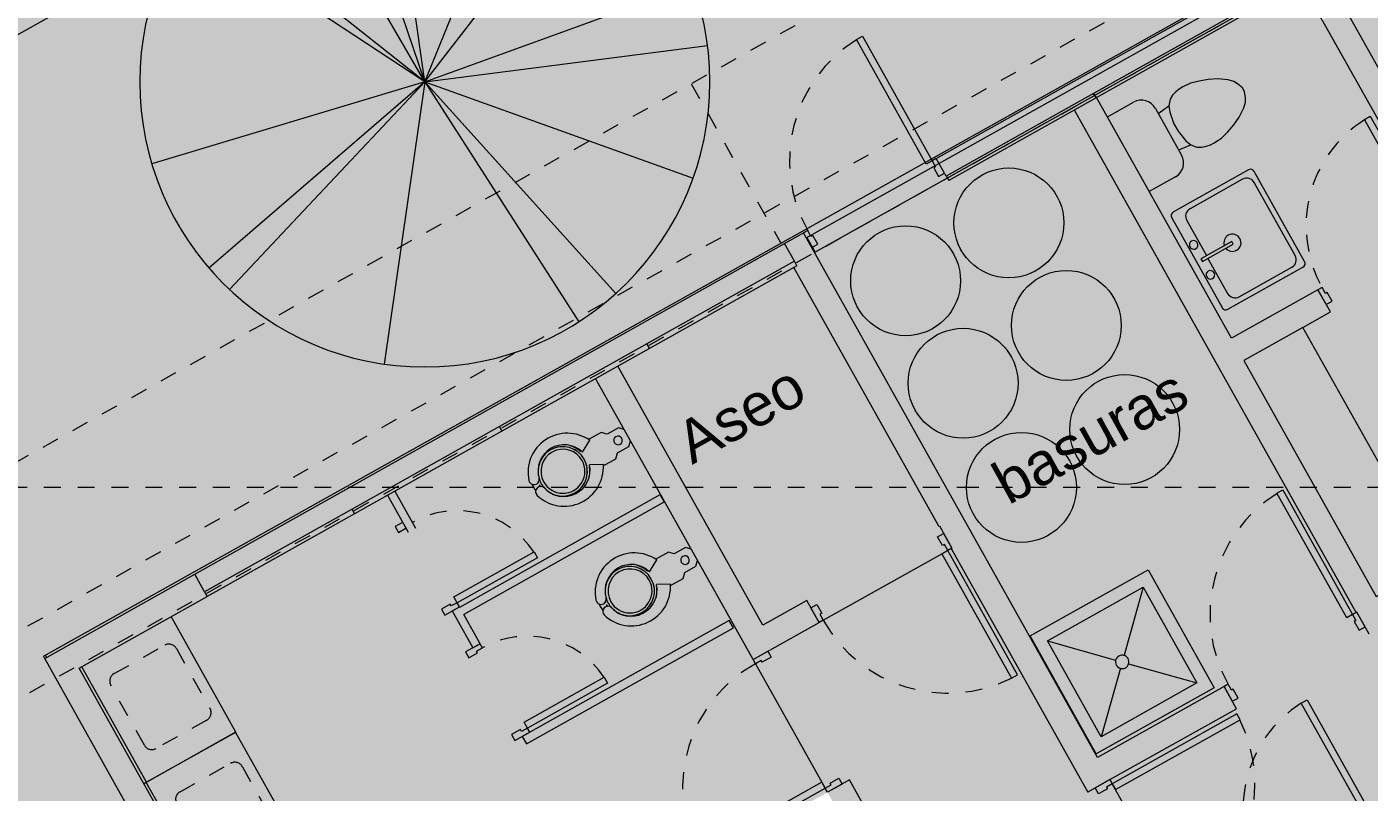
# Model space of a CAD drawing. Header units: metres. Extents: x -11.7 to 73.2, y 41.7 to 99.3.
# Drawn here: x 1.15 to 9.09, y 56.82 to 61.35 of the extents above; entities that cross this region are included whole.
import ezdxf

# ---------------------------------------------------------------- set-up
doc = ezdxf.new("R2010")
doc.units = ezdxf.units.M
for name, pattern in [('Dash dot dot', [0.020637, 0.00635, -0.004763, 0, -0.004763, 0, -0.004763]), ('LineaDiscontinua-1_5mm', [0.003, 0.0015, -0.0015]), ('LíneaDeRejilla', [0.021, 0.012, -0.003, 0.003, -0.003]), ('Oculto', [0.006, 0.004, -0.002]), ('Overhead', [0.004, 0.0025, -0.0015])]:
    doc.linetypes.add(name, pattern=pattern)
for name, color, linetype, lineweight in [('A-DETL-3', 151, 'Continuous', 5), ('A-DETL-GENF', 92, 'Continuous', 5), ('A-DETL-LNOC', 90, 'Oculto', 5), ('A-FLOR-PROY', 1, 'Overhead', 5), ('A-GENM', 13, 'Continuous', 5), ('A-MUEB', 31, 'Continuous', 5), ('A-MURO', 113, 'Continuous', 9), ('A-MURO-ACHU', 111, 'Continuous', 9), ('A-PISO', 51, 'Continuous', 9), ('A-PISO-ACHU', 8, 'Continuous', 9), ('A-PSAJ-ARBOL', 71, 'Continuous', 5), ('A-PUER', 31, 'Continuous', 5), ('A-PUER-MARC', 31, 'Continuous', 9), ('A-TEXT-NOTA', 2, 'Continuous', 5), ('A-VENT', 1, 'Continuous', 5), ('A-WALL', 113, 'Continuous', 18), ('H-HID-APAR', 6, 'Continuous', 5), ('Q-CASE', 31, 'Dash dot dot', 5), ('S-REJI', 1, 'Continuous', 5)]:
    doc.layers.add(name, color=color, linetype=linetype, lineweight=lineweight)
doc.styles.add('Arial_3', font='Arial.ttf', dxfattribs={"height": 0.25})

# ---------------------------------------------------------------- blocks, each defined once
blk = doc.blocks.new('M_RPC Tree - Deciduous - Scarlet Oak - 6 mts-1356157-Nivel 1')
at = {"layer": 'A-PSAJ-ARBOL'}
for q in [(-0.2391, 1.6695), (-0.5395, 1.5979), (0.6341, 1.5628), (-0.8483, 1.4577), (1.0322, 1.3338), (-1.3227, 1.0464), (-1.4088, 0.9271), (1.5855, 0.5751), (1.6727, 0.2154), (-1.6152, -0.4853), (-1.2773, -1.1013), (-1.1555, -1.2285), (-0.2396, -1.6694), (0.9105, -1.4196), (1.1293, -1.2526), (1.5873, -0.5699)]:
    blk.add_line((0, 0), q, dxfattribs=at)
for start, end in [(360, 180), (180, 360)]:
    blk.add_arc((0, 0), 1.6865, start, end, dxfattribs=at)
blk = doc.blocks.new('Puerta-Batiente-ConVentanaSuperior - 900x2200-HojaConDilataciones_3_-1594236-Nivel 1')
at = {"layer": 'A-PUER'}
for p, q in [((-0.382, 0.919), (-0.422, 0.919)), ((-0.422, 0.919), (-0.422, 0.075)), ((-0.382, 0.075), (-0.382, 0.919)), ((-0.422, 0.075), (-0.382, 0.075))]:
    blk.add_line(p, q, dxfattribs=at)
at = {"layer": 'A-PUER', "linetype": 'LineaDiscontinua-1_5mm'}
blk.add_arc((-0.422, 0.075), 0.844, 360, 87.28354, dxfattribs=at)
at = {"layer": 'A-PUER-MARC'}
for p, q in [((-0.45, -0.025), (-0.45, 0.075)), ((-0.45, 0.075), (-0.422, 0.075)), ((-0.422, 0.075), (-0.422, 0.035)), ((-0.422, 0.035), (-0.41, 0.035)), ((-0.41, 0.035), (-0.41, -0.025)), ((0.41, 0.035), (0.422, 0.035)), ((0.41, -0.025), (0.41, 0.035)), ((0.422, 0.035), (0.422, 0.075)), ((0.422, 0.075), (0.45, 0.075)), ((0.45, 0.075), (0.45, -0.025)), ((-0.41, -0.025), (-0.45, -0.025)), ((0.45, -0.025), (0.41, -0.025))]:
    blk.add_line(p, q, dxfattribs=at)
blk = doc.blocks.new('2D-DilatacionPuertas - Lineal-1594272-Nivel 1')
at = {"layer": 'A-GENM'}
blk.add_line((6.7158, 55.3466), (7.1285, 54.6104), dxfattribs=at)
blk = doc.blocks.new('Puerta-Batiente-HojaLisa - 600x1_400-V21-Nivel 1')
at = {"layer": 'A-PUER'}
for p, q in [((-0.272, -0.569), (-0.272, -0.025)), ((-0.272, -0.025), (-0.232, -0.025)), ((-0.232, -0.025), (-0.232, -0.569)), ((-0.232, -0.569), (-0.272, -0.569))]:
    blk.add_line(p, q, dxfattribs=at)
at = {"layer": 'A-PUER', "linetype": 'LineaDiscontinua-1_5mm'}
blk.add_arc((-0.272, -0.025), 0.544, 274.21673, 0, dxfattribs=at)
at = {"layer": 'A-PUER-MARC'}
for p, q in [((-0.26, 0.075), (-0.3, 0.075)), ((-0.3, 0.075), (-0.3, -0.025)), ((-0.272, -0.025), (-0.272, 0.015)), ((-0.272, 0.015), (-0.26, 0.015)), ((-0.26, 0.015), (-0.26, 0.075)), ((0.3, 0.075), (0.26, 0.075)), ((0.26, 0.075), (0.26, 0.025)), ((0.3, 0.025), (0.3, 0.075)), ((-0.3, -0.025), (-0.272, -0.025))]:
    blk.add_line(p, q, dxfattribs=at)
blk = doc.blocks.new('Puerta-Batiente-HojaLisa - 600x1_400-1274801-Nivel 1')
at = {"layer": 'A-PUER'}
for p, q in [((-0.272, -0.569), (-0.272, -0.025)), ((-0.272, -0.025), (-0.232, -0.025)), ((-0.232, -0.025), (-0.232, -0.569)), ((-0.232, -0.569), (-0.272, -0.569))]:
    blk.add_line(p, q, dxfattribs=at)
at = {"layer": 'A-PUER', "linetype": 'LineaDiscontinua-1_5mm'}
blk.add_arc((-0.272, -0.025), 0.544, 274.21673, 0, dxfattribs=at)
at = {"layer": 'A-PUER-MARC'}
for p, q in [((-0.26, 0.075), (-0.3, 0.075)), ((-0.3, 0.075), (-0.3, -0.025)), ((-0.272, -0.025), (-0.272, 0.015)), ((-0.272, 0.015), (-0.26, 0.015)), ((-0.26, 0.015), (-0.26, 0.075)), ((0.3, 0.075), (0.26, 0.075)), ((0.26, 0.075), (0.26, 0.015)), ((0.26, 0.015), (0.272, 0.015)), ((0.272, 0.015), (0.272, -0.025)), ((0.3, -0.025), (0.3, 0.075)), ((-0.3, -0.025), (-0.272, -0.025)), ((0.272, -0.025), (0.3, -0.025))]:
    blk.add_line(p, q, dxfattribs=at)
blk = doc.blocks.new('M_Water Closet - Flush Valve - Floor Mounted - Public - 6_1 Lpf-V10-Nivel 1')
at = {"layer": 'H-HID-APAR'}
for p, q in [((-0.0381, 0), (-0.0635, -0.0254)), ((-0.0635, -0.0254), (-0.0635, -0.1016)), ((0.0635, -0.0254), (0.0381, 0)), ((0.0635, -0.1016), (0.0635, -0.0254)), ((-0.0635, -0.1016), (-0.0889, -0.127)), ((-0.0889, -0.127), (-0.0889, -0.2127)), ((0.0889, -0.127), (0.0635, -0.1016)), ((0.0889, -0.2127), (0.0889, -0.127)), ((-0.0429, -0.281), (-0.0825, -0.2088)), ((0.0826, -0.2088), (0.0429, -0.281)), ((-0.0063, -0.5968), (-0.0127, -0.5964))]:
    blk.add_line(p, q, dxfattribs=at)
at = {"layer": 'H-HID-APAR', "flags": 128}
for points in [[(-0.1113, -0.3249), (-0.1072, -0.3211), (-0.1025, -0.3169), (-0.0975, -0.3129), (-0.0924, -0.3091), (-0.0872, -0.3055), (-0.0818, -0.3021), (-0.0763, -0.299), (-0.0707, -0.296), (-0.065, -0.2933), (-0.0591, -0.2908), (-0.0532, -0.2886), (-0.0508, -0.2877)], [(0.0508, -0.2877), (0.0568, -0.2899), (0.0627, -0.2923), (0.0684, -0.2949), (0.0741, -0.2978), (0.0797, -0.3008), (0.0851, -0.3041), (0.0904, -0.3076), (0.0955, -0.3114), (0.1005, -0.3153), (0.1054, -0.3194), (0.11, -0.3237)], [(0.0142, -0.5962), (0.0089, -0.5967), (0.0025, -0.5969)]]:
    blk.add_lwpolyline(points, dxfattribs=at)
at = {"layer": 'H-HID-APAR'}
for centre, radius, start, end in [((0, -0.0635), 0.0254, 360, 180), ((0, -0.0635), 0.0254, 180, 360), ((0.0187, -0.4177), 0.2322, 115.8609, 252.57414), ((-0.0187, -0.4177), 0.2322, 287.42586, 64.1391), ((0.0024, -0.4294), 0.1552, 106.96329, 257.03671), ((0, -0.4382), 0.146, 0, 180), ((0, -0.4366), 0.1302, 90, 270), ((0, -0.4382), 0.1461, 118.11894, 123.43346), ((0, -0.4382), 0.1461, 104.04286, 108.5788), ((0, -0.4366), 0.1302, 270, 90), ((-0.0024, -0.4294), 0.1552, 282.96329, 73.03671), ((0, -0.4382), 0.146, 71.4212, 75.95714), ((0, -0.4382), 0.146, 56.56654, 61.88106), ((0, -0.4382), 0.1461, 161.44192, 165.97071), ((0, -0.4382), 0.1461, 146.59153, 151.90112), ((0, -0.4382), 0.1461, 132.2685, 137.75398), ((0, -0.4382), 0.146, 42.24602, 47.7315), ((0, -0.4382), 0.146, 28.09888, 33.40847), ((0, -0.4382), 0.1461, 14.02929, 18.55808), ((0, -0.4382), 0.1461, 180, 238.35838), ((0, -0.4382), 0.146, 301.64162, 0), ((0, -0.4382), 0.1461, 240.61494, 251.15914), ((-0.0416, -0.61), 0.0307, 252.57414, 72.57414), ((0, -0.4382), 0.146, 255.85513, 284.14487), ((0, -0.4382), 0.1968, 263.5978, 276.4022), ((0.0416, -0.61), 0.0307, 107.42586, 287.42586), ((0, -0.4382), 0.146, 288.84086, 299.38506)]:
    blk.add_arc(centre, radius, start, end, dxfattribs=at)
blk = doc.blocks.new('M_Water Closet - Flush Valve - Floor Mounted - Public - 6_1 Lpf-V22-Nivel 1')
at = {"layer": 'H-HID-APAR'}
for p, q in [((-0.0381, 0), (-0.0635, -0.0254)), ((-0.0635, -0.0254), (-0.0635, -0.1016)), ((0.0635, -0.0254), (0.0381, 0)), ((0.0635, -0.1016), (0.0635, -0.0254)), ((-0.0635, -0.1016), (-0.0889, -0.127)), ((-0.0889, -0.127), (-0.0889, -0.2127)), ((0.0889, -0.127), (0.0635, -0.1016)), ((0.0889, -0.2127), (0.0889, -0.127)), ((-0.0429, -0.281), (-0.0825, -0.2088)), ((0.0826, -0.2088), (0.0429, -0.281)), ((-0.0063, -0.5968), (-0.0127, -0.5964))]:
    blk.add_line(p, q, dxfattribs=at)
at = {"layer": 'H-HID-APAR', "flags": 128}
for points in [[(-0.1113, -0.3249), (-0.1072, -0.3211), (-0.1025, -0.3169), (-0.0975, -0.3129), (-0.0924, -0.3091), (-0.0872, -0.3055), (-0.0818, -0.3021), (-0.0763, -0.299), (-0.0707, -0.296), (-0.065, -0.2933), (-0.0591, -0.2908), (-0.0532, -0.2886), (-0.0508, -0.2877)], [(0.0508, -0.2877), (0.0568, -0.2899), (0.0627, -0.2923), (0.0684, -0.2949), (0.0741, -0.2978), (0.0797, -0.3008), (0.0851, -0.3041), (0.0904, -0.3076), (0.0955, -0.3114), (0.1005, -0.3153), (0.1054, -0.3194), (0.11, -0.3237)], [(0.0108, -0.5965), (0.0089, -0.5967), (0.0025, -0.5969)]]:
    blk.add_lwpolyline(points, dxfattribs=at)
at = {"layer": 'H-HID-APAR'}
for centre, radius, start, end in [((0, -0.0635), 0.0254, 360, 180), ((0, -0.0635), 0.0254, 180, 360), ((0.0187, -0.4177), 0.2322, 115.8609, 252.57414), ((-0.0187, -0.4177), 0.2322, 287.42586, 64.1391), ((0.0024, -0.4294), 0.1552, 106.96329, 257.03671), ((0, -0.4382), 0.146, 0, 180), ((0, -0.4366), 0.1302, 90, 270), ((0, -0.4382), 0.1461, 118.11894, 123.43346), ((0, -0.4382), 0.1461, 104.04286, 108.5788), ((0, -0.4366), 0.1302, 270, 90), ((-0.0024, -0.4294), 0.1552, 282.96329, 73.03671), ((0, -0.4382), 0.146, 71.4212, 75.95714), ((0, -0.4382), 0.146, 56.56654, 61.88106), ((0, -0.4382), 0.1461, 161.44192, 165.97071), ((0, -0.4382), 0.1461, 146.59153, 151.90112), ((0, -0.4382), 0.1461, 132.2685, 137.75398), ((0, -0.4382), 0.146, 42.24602, 47.7315), ((0, -0.4382), 0.1461, 28.09888, 33.40847), ((0, -0.4382), 0.1461, 14.02929, 18.55808), ((0, -0.4382), 0.1461, 180, 238.35838), ((0, -0.4382), 0.146, 301.64162, 0), ((0, -0.4382), 0.1461, 240.61494, 251.15914), ((-0.0416, -0.61), 0.0307, 252.57414, 72.57414), ((0, -0.4382), 0.146, 255.85513, 284.14487), ((0, -0.4382), 0.1968, 263.5978, 276.4022), ((0.0416, -0.61), 0.0307, 107.42586, 287.42586), ((0, -0.4382), 0.146, 288.84086, 299.38506)]:
    blk.add_arc(centre, radius, start, end, dxfattribs=at)
blk = doc.blocks.new('M_Vanity Counter Top w Square Sink Hole - 600mm Depth-1614399-Nivel 1')
at = {"layer": 'A-MUEB'}
for p, q in [((-1.2687, -0.0018), (-1.2687, -0.625)), ((-1.2687, -0.0191), (-0.4854, -0.0191)), ((-1.2687, -0.625), (-0.4854, -0.625))]:
    blk.add_line(p, q, dxfattribs=at)
at = {"layer": 'Q-CASE'}
for p, q in [((-1.0719, -0.115), (-0.6655, -0.115)), ((-1.1227, -0.5092), (-1.1227, -0.1658)), ((-0.6147, -0.1658), (-0.6147, -0.5092)), ((-0.6655, -0.56), (-1.0719, -0.56))]:
    blk.add_line(p, q, dxfattribs=at)
for centre, start, end in [((-1.0719, -0.1658), 90, 180), ((-0.6655, -0.1658), 360, 90), ((-1.0719, -0.5092), 180, 270), ((-0.6655, -0.5092), 270, 360)]:
    blk.add_arc(centre, 0.0508, start, end, dxfattribs=at)
blk = doc.blocks.new('M_Vanity Counter Top w Square Sink Hole - 600mm Depth-V27-Nivel 1')
at = {"layer": 'A-MUEB'}
for p, q in [((-1.2687, -0.0031), (-1.2687, -0.625)), ((-1.2687, -0.0191), (-0.4687, -0.0191)), ((-0.4687, -0.625), (-0.4687, -0.0031)), ((-1.2687, -0.625), (-0.4687, -0.625))]:
    blk.add_line(p, q, dxfattribs=at)
at = {"layer": 'Q-CASE'}
for p, q in [((-1.0719, -0.115), (-0.6655, -0.115)), ((-1.1227, -0.5092), (-1.1227, -0.1658)), ((-0.6147, -0.1658), (-0.6147, -0.5092)), ((-0.6655, -0.56), (-1.0719, -0.56))]:
    blk.add_line(p, q, dxfattribs=at)
for centre, start, end in [((-1.0719, -0.1658), 90, 180), ((-0.6655, -0.1658), 360, 90), ((-1.0719, -0.5092), 180, 270), ((-0.6655, -0.5092), 270, 360)]:
    blk.add_arc(centre, 0.0508, start, end, dxfattribs=at)
blk = doc.blocks.new('Puerta-Batiente-HojaLisa - 900x2200-1042010-Nivel 1')
at = {"layer": 'A-PUER'}
for p, q in [((-0.422, -0.919), (-0.422, -0.075)), ((-0.422, -0.075), (-0.382, -0.075)), ((-0.382, -0.075), (-0.382, -0.919)), ((-0.382, -0.919), (-0.422, -0.919))]:
    blk.add_line(p, q, dxfattribs=at)
at = {"layer": 'A-PUER', "linetype": 'LineaDiscontinua-1_5mm'}
blk.add_arc((-0.422, -0.075), 0.844, 272.71646, 0, dxfattribs=at)
at = {"layer": 'A-PUER-MARC'}
for p, q in [((-0.41, 0.025), (-0.45, 0.025)), ((-0.45, 0.025), (-0.45, -0.075)), ((-0.41, -0.035), (-0.41, 0.025)), ((0.45, 0.025), (0.41, 0.025)), ((0.41, 0.025), (0.41, -0.035)), ((0.45, -0.075), (0.45, 0.025)), ((-0.45, -0.075), (-0.422, -0.075)), ((-0.422, -0.075), (-0.422, -0.035)), ((-0.422, -0.035), (-0.41, -0.035)), ((0.41, -0.035), (0.422, -0.035)), ((0.422, -0.035), (0.422, -0.075)), ((0.422, -0.075), (0.45, -0.075))]:
    blk.add_line(p, q, dxfattribs=at)
blk = doc.blocks.new('Puerta-Batiente-HojaLisa - 900x2200-V28-Nivel 1')
at = {"layer": 'A-PUER'}
for p, q in [((-0.422, -0.919), (-0.422, -0.075)), ((-0.422, -0.075), (-0.382, -0.075)), ((-0.382, -0.075), (-0.382, -0.919)), ((-0.382, -0.919), (-0.422, -0.919))]:
    blk.add_line(p, q, dxfattribs=at)
at = {"layer": 'A-PUER', "linetype": 'LineaDiscontinua-1_5mm'}
blk.add_arc((-0.422, -0.075), 0.844, 272.71646, 0, dxfattribs=at)
at = {"layer": 'A-PUER-MARC'}
for p, q in [((-0.41, 0.025), (-0.45, 0.025)), ((-0.41, -0.035), (-0.41, 0.025)), ((0.45, 0.025), (0.41, 0.025)), ((0.41, 0.025), (0.41, -0.035)), ((-0.45, -0.075), (-0.422, -0.075)), ((-0.422, -0.075), (-0.422, -0.035)), ((-0.422, -0.035), (-0.41, -0.035)), ((0.41, -0.035), (0.422, -0.035)), ((0.422, -0.035), (0.422, -0.075)), ((0.422, -0.075), (0.45, -0.075))]:
    blk.add_line(p, q, dxfattribs=at)
blk = doc.blocks.new('Puerta-Batiente-HojaLisa - 800x2200-V6-Nivel 1')
at = {"layer": 'A-PUER'}
for p, q in [((-0.372, -0.819), (-0.372, -0.075)), ((-0.372, -0.075), (-0.332, -0.075)), ((-0.332, -0.075), (-0.332, -0.819)), ((-0.332, -0.819), (-0.372, -0.819))]:
    blk.add_line(p, q, dxfattribs=at)
at = {"layer": 'A-PUER', "linetype": 'LineaDiscontinua-1_5mm'}
blk.add_arc((-0.372, -0.075), 0.744, 273.0819, 0, dxfattribs=at)
at = {"layer": 'A-PUER-MARC'}
for p, q in [((-0.36, 0.025), (-0.4, 0.025)), ((-0.4, 0.025), (-0.4, -0.075)), ((-0.36, -0.035), (-0.36, 0.025)), ((0.4, 0.025), (0.36, 0.025)), ((0.36, 0.025), (0.36, -0.035)), ((0.4, -0.075), (0.4, 0.025)), ((-0.4, -0.075), (-0.372, -0.075)), ((-0.372, -0.075), (-0.372, -0.035)), ((-0.372, -0.035), (-0.36, -0.035)), ((0.36, -0.035), (0.372, -0.035)), ((0.372, -0.035), (0.372, -0.075)), ((0.372, -0.075), (0.4, -0.075))]:
    blk.add_line(p, q, dxfattribs=at)
blk = doc.blocks.new('M_Toilet-Domestic-3D - M_Toilet-Domestic-3D-V29-Nivel 1')
at = {"layer": 'H-HID-APAR'}
for p, q in [((-0.2534, 0.2984), (-0.2534, 0.4759)), ((0.2534, 0.4759), (0.2534, 0.2984)), ((0.1587, 0.2038), (-0.1588, 0.2038)), ((-0.1235, 0.2038), (-0.1323, 0.127)), ((0.1235, 0.2038), (0.1323, 0.127)), ((-0.1626, 0.1016), (-0.177, 0.0762)), ((-0.1323, 0.127), (-0.1626, 0.1016)), ((-0.0974, 0.1397), (-0.1323, 0.127)), ((-0.0254, 0.1524), (-0.0974, 0.1397)), ((0.0254, 0.1524), (-0.0254, 0.1524)), ((0.0974, 0.1397), (0.0254, 0.1524)), ((0.1323, 0.127), (0.0974, 0.1397)), ((0.1626, 0.1016), (0.1323, 0.127)), ((0.177, 0.0762), (0.1626, 0.1016)), ((-0.1883, 0.0253), (-0.1905, 0)), ((-0.1905, 0), (-0.1861, -0.0506)), ((-0.1838, 0.0508), (-0.1883, 0.0253)), ((-0.177, 0.0762), (-0.1838, 0.0508)), ((0.1838, 0.0508), (0.177, 0.0762)), ((0.1883, 0.0253), (0.1838, 0.0508)), ((0.1861, -0.0506), (0.1905, 0)), ((0.1905, 0), (0.1883, 0.0253)), ((-0.1861, -0.0506), (-0.1724, -0.1016)), ((0.1724, -0.1016), (0.1861, -0.0506)), ((-0.1724, -0.1016), (-0.1539, -0.1524)), ((-0.1539, -0.1524), (-0.1302, -0.2032)), ((0.1302, -0.2032), (0.1539, -0.1524)), ((0.1539, -0.1524), (0.1724, -0.1016)), ((-0.1302, -0.2032), (-0.095, -0.254)), ((0.095, -0.254), (0.1302, -0.2032)), ((-0.095, -0.254), (-0.0696, -0.2794)), ((-0.0696, -0.2794), (-0.0476, -0.2921)), ((-0.0476, -0.2921), (-0.0127, -0.3048)), ((-0.0127, -0.3048), (0.0127, -0.3048)), ((0.0127, -0.3048), (0.0476, -0.2921)), ((0.0476, -0.2921), (0.0696, -0.2794)), ((0.0696, -0.2794), (0.095, -0.254))]:
    blk.add_line(p, q, dxfattribs=at)
for centre, start, end in [((-0.1588, 0.2984), 180, 270), ((0.1587, 0.2984), 270, 360)]:
    blk.add_arc(centre, 0.0946, start, end, dxfattribs=at)
blk = doc.blocks.new('M_Sink-Single-2D - 660 x 560mm-V9-Nivel 1')
at = {"layer": 'H-HID-APAR'}
for p, q in [((0.0017, 0.6496), (0.0017, 0.1404)), ((0.0017, 0.6496), (0.0017, 0.1404)), ((0.6363, 0.675), (0.0271, 0.675)), ((0.6363, 0.675), (0.0271, 0.675)), ((0.5791, 0.6433), (0.0842, 0.6433)), ((0.6617, 0.1404), (0.6617, 0.6496)), ((0.6617, 0.1404), (0.6617, 0.6496)), ((0.0334, 0.5925), (0.0334, 0.2357)), ((0.6299, 0.2357), (0.6299, 0.5925)), ((0.3412, 0.3563), (0.3222, 0.3563)), ((0.3222, 0.3563), (0.3222, 0.1468)), ((0.3412, 0.1468), (0.3412, 0.3563)), ((0.0842, 0.1849), (0.3222, 0.1849)), ((0.3412, 0.1849), (0.5791, 0.1849)), ((0.0271, 0.115), (0.6363, 0.115)), ((0.0271, 0.115), (0.6363, 0.115)), ((0.3222, 0.1468), (0.3412, 0.1468))]:
    blk.add_line(p, q, dxfattribs=at)
for centre, radius, start, end in [((0.0271, 0.6496), 0.0254, 90, 180), ((0.0271, 0.6496), 0.0254, 90, 180), ((0.0842, 0.5925), 0.0508, 90, 180), ((0.5791, 0.5925), 0.0508, 360, 90), ((0.6363, 0.6496), 0.0254, 0, 90), ((0.6363, 0.6496), 0.0254, 0, 90), ((0.3317, 0.3563), 0.0508, 360, 180), ((0.3317, 0.3563), 0.0508, 180, 259.19308), ((0.3317, 0.3563), 0.0508, 280.80692, 0), ((0.0842, 0.2357), 0.0508, 180, 270), ((0.2301, 0.15), 0.0254, 360, 180), ((0.4333, 0.15), 0.0254, 360, 180), ((0.5791, 0.2357), 0.0508, 270, 0), ((0.0271, 0.1404), 0.0254, 180, 270), ((0.0271, 0.1404), 0.0254, 180, 270), ((0.2301, 0.15), 0.0254, 180, 0), ((0.4333, 0.15), 0.0254, 180, 360), ((0.6363, 0.1404), 0.0254, 270, 360), ((0.6363, 0.1404), 0.0254, 270, 0)]:
    blk.add_arc(centre, radius, start, end, dxfattribs=at)
blk = doc.blocks.new('Ventana-1Cuerpo-Proyectante - 1000x500-1741206-Nivel 1')
at = {"layer": 'A-VENT'}
for p, q in [((-0.5, 0.075), (0.5, 0.075)), ((-0.5, 0.075), (-0.5, 0.045)), ((-0.5, 0.045), (0.5, 0.045)), ((0.5, 0.045), (0.5, 0.075))]:
    blk.add_line(p, q, dxfattribs=at)
blk = doc.blocks.new('M_Shower Stall-2D - poceta canecas-1754434-Nivel 1')
at = {"layer": 'H-HID-APAR'}
for p, q in [((0, 0), (0, 0.8)), ((0, 0.8), (0.8, 0.8)), ((0.8, 0.8), (0.8, 0)), ((0.075, 0.725), (0.3711, 0.4289)), ((0.075, 0.075), (0.075, 0.725)), ((0.075, 0.725), (0.725, 0.725)), ((0.725, 0.725), (0.4289, 0.4289)), ((0.725, 0.725), (0.725, 0.075)), ((0.3724, 0.3724), (0.075, 0.075)), ((0.4276, 0.3724), (0.725, 0.075)), ((0.8, 0), (0, 0)), ((0.725, 0.075), (0.075, 0.075))]:
    blk.add_line(p, q, dxfattribs=at)
for start, end in [(360, 180), (180, 360)]:
    blk.add_arc((0.4, 0.4), 0.04, start, end, dxfattribs=at)
blk = doc.blocks.new('Mueble-LinosNOind parametrizado - lockers-1646864-Nivel 1')
at = {"layer": 'A-DETL-GENF'}
blk.add_hatch(color=256, dxfattribs=at).paths.add_polyline_path([(1.6, -0.4), (1.6, 0), (0, 0), (0, -0.4), (1.5155, -0.4)], flags=0)
for p, q in [((1.6, 0), (0, 0)), ((0, 0), (0, -0.4)), ((1.6, -0.4), (1.6, 0)), ((0, -0.4), (1.6, -0.4))]:
    blk.add_line(p, q, dxfattribs=at)

msp = doc.modelspace()

# ---------------------------------------------------------------- hatches: boundary and pattern name
at = {"layer": 'A-DETL-GENF'}
h = msp.add_hatch(color=7, dxfattribs=at)
h.paths.add_polyline_path([(4.9172, 51.3927), (7.9722, 53.1052), (7.5822, 53.801), (6.4039, 53.1413), (6.4934, 52.9814), (6.4498, 52.957), (6.3358, 53.1605), (7.5577, 53.8447), (7.1666, 54.5424), (5.9901, 53.8802), (6.0863, 53.7084), (6.0427, 53.684), (5.9221, 53.8993), (7.273, 54.6593), (8.1733, 53.0532), (12.5758, 55.5225), (12.5025, 55.6533), (12.677, 55.7511), (11.479, 57.8882), (9.7344, 56.9103), (10.9324, 54.7732), (11.1068, 54.871), (11.1802, 54.7401), (9.2146, 53.6383), (7.8689, 56.039), (8.4166, 56.3436), (8.4899, 56.2127), (8.5087, 56.2207), (9.6822, 54.1272), (9.2495, 53.8827), (9.2721, 53.8425), (10.8015, 54.6998), (9.6035, 56.837), (9.1877, 56.6039), (9.1144, 56.7347), (12.8266, 58.8156), (12.9, 58.6848), (11.9588, 58.1572), (13.1567, 56.02), (13.8372, 56.4015), (13.0793, 57.7535), (13.4282, 57.9491), (14.1861, 56.597), (14.8839, 56.9882), (13.6859, 59.1253), (13.5978, 59.0759), (13.5245, 59.2068), (14.5276, 59.7691), (14.601, 59.6382), (14.5137, 59.5893), (15.7117, 57.4522), (16.6276, 57.9656), (15.4296, 60.1028), (15.2988, 60.0294), (15.2255, 60.1603), (15.8361, 60.5025), (17.1074, 58.2345), (18.8214, 59.1954), (17.5501, 61.4633), (17.681, 61.5367), (18.9523, 59.2687), (20.8059, 60.3078), (20.5003, 60.8529), (20.6312, 60.9263), (20.9368, 60.3811), (22.1798, 61.0779), (20.9819, 63.215), (19.7388, 62.5182), (20.1911, 61.7114), (20.0603, 61.638), (19.5346, 62.5757), (21.0394, 63.4192), (22.3107, 61.1512), (25.0366, 62.6792), (23.8386, 64.8164), (21.8978, 63.7284), (21.8244, 63.8593), (23.8951, 65.0224), (23.4551, 65.8075), (22.9099, 65.5019), (22.8365, 65.6327), (23.3817, 65.9383), (21.638, 69.0491), (1.2613, 57.6328), (1.2683, 57.6202), (2.1452, 58.1117), (2.2186, 57.9809), (1.4619, 57.5567), (2.8345, 55.1082), (3.0032, 55.2031), (3.0277, 55.1595), (2.8589, 55.0646), (3.3475, 54.193), (4.8156, 54.994), (4.2924, 55.9287), (6.0194, 56.8957), (6.833, 55.4444), (6.7021, 55.371), (5.9619, 56.6916), (5.2442, 56.2898), (5.7382, 55.4076), (5.7656, 55.4226), (5.7899, 55.3794), (5.5459, 55.242), (5.5214, 55.2856), (5.6946, 55.3831), (5.2006, 56.2653), (4.4961, 55.8683), (5.0208, 54.9351), (3.4208, 54.0621), (4.18, 52.7078), (4.6157, 52.953), (4.6402, 52.9094), (4.2045, 52.6641), (4.5467, 52.0535), (4.9824, 52.2987), (5.0069, 52.2552), (4.5712, 52.0099), (4.8566, 51.5008)], flags=0)
h.paths.add_polyline_path([(10.3267, 54.4909), (9.1531, 56.5844), (9.5893, 56.8289), (10.7628, 54.7354), (10.6994, 54.6998)], flags=0)
h.paths.add_polyline_path([(4.0515, 54.5828), (3.5587, 55.4584), (3.5505, 55.454), (3.526, 55.4974), (3.7695, 55.6344), (3.794, 55.5908), (3.6023, 55.4829), (4.0951, 54.6073)], flags=0)
h.paths.add_polyline_path([(6.3128, 55.6736), (6.2883, 55.7172), (6.4451, 55.8055), (6.4697, 55.7619), (6.3373, 55.6874)], flags=0)
h.paths.add_polyline_path([(7.4288, 56.824), (6.6212, 58.2648), (6.6241, 58.2664), (6.5508, 58.3973), (6.547, 58.3973), (5.6897, 59.9266), (5.7078, 59.9367), (5.6344, 60.0676), (5.7478, 60.1298), (7.4863, 57.0282), (8.2347, 57.4477), (8.308, 57.3169), (7.4725, 56.8485)], flags=0)
h.paths.add_polyline_path([(4.1077, 57.1095), (4.0833, 57.1531), (5.308, 57.8389), (5.3325, 57.7953), (4.1269, 57.1203)], flags=0)
h.paths.add_polyline_path([(15.3628, 57.2566), (15.3628, 57.2566), (15.3628, 57.2566)], flags=0)
h.paths.add_polyline_path([(5.4485, 57.6075), (4.517, 59.2692), (4.6478, 59.3426), (5.506, 57.8117), (5.7657, 57.9572), (5.839, 57.8264), (5.4985, 57.6355)], flags=0)
h.paths.add_polyline_path([(3.7901, 57.6766), (3.668, 57.8948), (3.7116, 57.9192), (3.7131, 57.9166), (4.8998, 58.5845), (4.9243, 58.5409), (3.7375, 57.873), (3.8338, 57.7011)], flags=0)
h.paths.add_polyline_path([(9.0931, 57.7569), (9.0197, 57.8878), (9.0145, 57.8878), (7.35, 60.8573), (7.4817, 60.929), (8.2787, 59.5072), (8.7903, 59.794), (8.8636, 59.6632), (8.701, 59.572), (9.4833, 58.1763), (9.1344, 57.9807), (9.1466, 57.9589), (10.025, 58.4513), (10.0984, 58.3204), (9.1144, 57.7689)], flags=0)
h.paths.add_polyline_path([(3.4075, 58.36), (3.2851, 58.5787), (3.3287, 58.6031), (3.4511, 58.3845)], flags=0)
h.paths.add_polyline_path([(10.8965, 58.7678), (10.8232, 58.8987), (11.7016, 59.3911), (11.689, 59.4113), (11.341, 59.2163), (10.5586, 60.612), (10.4038, 60.5265), (10.3305, 60.6574), (10.8336, 60.9394), (10.0358, 62.3628), (10.1666, 62.4361), (11.8324, 59.4644), (12.6611, 59.9289), (12.7344, 59.7981), (10.9817, 58.8156)], flags=0)
h.paths.add_polyline_path([(9.5615, 60.0543), (9.4881, 60.1852), (9.4907, 60.1866), (8.6926, 61.6099), (8.8235, 61.6832), (9.6216, 60.26), (9.6327, 60.2662), (9.706, 60.1353), (9.6216, 60.088)], flags=0)
h.paths.add_polyline_path([(13.5195, 60.2381), (11.7804, 63.3407), (11.9112, 63.414), (13.577, 60.4423), (14.4057, 60.9068), (14.479, 60.776), (13.577, 60.2704)], flags=0)
h.paths.add_polyline_path([(15.2639, 61.2165), (13.525, 64.3186), (13.6558, 64.392), (15.3947, 61.2899)], flags=0)
h.paths.add_polyline_path([(14.4564, 64.8407), (14.383, 64.9715), (17.2112, 66.5569), (17.2846, 66.426), (14.5031, 64.8669)], flags=0)
at = {"layer": 'A-MURO-ACHU'}
h = msp.add_hatch(color=256, dxfattribs=at)
h.paths.add_polyline_path([(1.3311, 57.4834), (2.2186, 57.9809), (2.1452, 58.1117), (1.2578, 57.6142), (1.29, 57.5567)], flags=0)
h.paths.add_polyline_path([(5.7078, 59.9367), (5.8206, 59.9999), (5.7455, 60.1298), (5.6344, 60.0676), (5.6931, 59.9629)], flags=0)
h.paths.add_polyline_path([(14.4564, 64.8407), (15.6663, 65.5189), (15.5945, 65.6506), (14.383, 64.9715), (14.4417, 64.8669)], flags=0)
for points in [[(9.4907, 60.1866), (9.6216, 60.26), (8.946, 61.4647), (8.8152, 61.3913), (9.4786, 60.2083)], [(7.4725, 60.6387), (7.6034, 60.712), (7.4808, 60.9306), (7.35, 60.8573), (7.4518, 60.6757)], [(9.0158, 57.8855), (9.1466, 57.9589), (7.6034, 60.712), (7.4725, 60.6387), (8.9624, 57.9807)], [(5.8122, 59.708), (5.9431, 59.7814), (5.8206, 59.9999), (5.6897, 59.9266), (5.7711, 59.7814)], [(4.6395, 59.0507), (4.7704, 59.124), (4.6478, 59.3426), (4.517, 59.2692), (4.5984, 59.124)], [(3.4075, 58.36), (3.4511, 58.3845), (3.3287, 58.6031), (3.2851, 58.5787), (3.346, 58.4698)], [(3.7375, 57.873), (4.9243, 58.5409), (4.8998, 58.5845), (3.7131, 57.9166), (3.7351, 57.8772)], [(5.5793, 57.6808), (5.839, 57.8264), (5.7657, 57.9572), (5.506, 57.8117)], [(4.1513, 57.1339), (5.3325, 57.7953), (5.308, 57.8389), (4.1269, 57.1776)], [(1.4536, 57.2648), (1.5845, 57.3382), (1.4604, 57.5559), (1.3311, 57.4834), (1.4522, 57.2673)], [(7.0057, 47.36), (7.1365, 47.4335), (1.5845, 57.3382), (1.4536, 57.2648), (6.1611, 48.8667)]]:
    msp.add_hatch(color=256, dxfattribs=at).paths.add_polyline_path(points, flags=0)
h = msp.add_hatch(color=256, dxfattribs=at)
h.paths.add_polyline_path([(7.5597, 56.8974), (8.308, 57.3169), (8.2347, 57.4477), (7.4863, 57.0282)], flags=0)
h.paths.add_polyline_path([(9.0931, 57.7569), (10.0984, 58.3204), (10.025, 58.4513), (9.0197, 57.8878), (9.0257, 57.8772)], flags=0)
h.paths.add_polyline_path([(10.8965, 58.7678), (12.7344, 59.7981), (12.6611, 59.9289), (10.8232, 58.8987), (10.8697, 58.8156)], flags=0)
h.paths.add_polyline_path([(13.5195, 60.2381), (14.479, 60.776), (14.4057, 60.9068), (13.4462, 60.369)], flags=0)
h = msp.add_hatch(color=256, dxfattribs=at)
h.paths.add_polyline_path([(8.352, 59.3764), (8.8636, 59.6632), (8.7903, 59.794), (8.2787, 59.5072)], flags=0)
h.paths.add_polyline_path([(9.5615, 60.0543), (9.706, 60.1353), (9.6327, 60.2662), (9.4881, 60.1852), (9.4907, 60.1805)], flags=0)
h.paths.add_polyline_path([(10.4038, 60.5265), (10.907, 60.8085), (10.8336, 60.9394), (10.3305, 60.6574)], flags=0)
h = msp.add_hatch(color=256, dxfattribs=at)
h.paths.add_polyline_path([(9.1412, 53.7692), (9.2721, 53.8425), (9.2487, 53.8842), (9.246, 53.8827), (8.0725, 55.9763), (8.0741, 55.9797), (7.9998, 56.1123), (7.8689, 56.039), (9.0776, 53.8827)], flags=0)
h.paths.add_polyline_path([(7.4288, 56.824), (7.5597, 56.8974), (5.9431, 59.7814), (5.8122, 59.708), (6.5479, 58.3957), (6.5508, 58.3973), (6.6241, 58.2664), (6.6212, 58.2648), (7.3144, 57.0282)], flags=0)
h = msp.add_hatch(color=256, dxfattribs=at)
h.paths.add_polyline_path([(7.9722, 53.1052), (8.1031, 53.1785), (7.273, 54.6593), (7.1422, 54.586), (7.9311, 53.1785)], flags=0)
h.paths.add_polyline_path([(6.7021, 55.371), (6.833, 55.4444), (6.0194, 56.8957), (5.8886, 56.8224), (6.6863, 55.3993)], flags=0)
h.paths.add_polyline_path([(5.4485, 57.6075), (5.5793, 57.6808), (4.7704, 59.124), (4.6395, 59.0507), (5.4236, 57.6519)], flags=0)
h = msp.add_hatch(color=256, dxfattribs=at)
h.paths.add_polyline_path([(4.1077, 57.1095), (4.1513, 57.1339), (4.1269, 57.1776), (4.0833, 57.1531), (4.097, 57.1287)], flags=0)
h.paths.add_polyline_path([(3.7901, 57.6766), (3.8338, 57.7011), (3.7116, 57.9192), (3.668, 57.8948), (3.7131, 57.8143)], flags=0)
at = {"layer": 'A-PISO-ACHU'}
h = msp.add_hatch(color=256, dxfattribs=at)
h.paths.add_polyline_path([(-5.714, 41.6584), (19.5987, 41.6584), (19.6048, 42.4639), (40.9329, 42.4784), (40.9456, 41.6584), (44.9138, 41.6584), (44.9138, 42.4803), (49.9138, 42.4809), (49.9138, 42.473), (54.9045, 42.4666), (54.9045, 41.6584), (54.9138, 41.6584), (54.9138, 42.4871), (58.6713, 42.4897), (57.8491, 43.512), (57.7592, 43.6328), (57.6787, 43.7601), (57.6079, 43.8931), (57.5473, 44.031), (57.4973, 44.1731), (57.4582, 44.3186), (57.4301, 44.4666), (57.4132, 44.6163), (57.4076, 44.7668), (57.4162, 57.2853), (57.4162, 79.6505), (59.9171, 86.6168), (59.9251, 86.6237), (59.9171, 86.63), (59.9171, 92.022), (59.9375, 92.025), (59.9376, 92.1763), (59.9126, 92.1705), (59.9114, 92.2112), (59.893, 92.4081), (59.857, 92.6277), (59.8261, 92.772), (59.7753, 92.9543), (59.7197, 93.1153), (59.7445, 93.1257), (59.6711, 93.3059), (59.5867, 93.4811), (59.4894, 93.6542), (59.4883, 93.6559), (59.3861, 93.8142), (59.2707, 93.9708), (59.1458, 94.12), (59.0119, 94.2611), (58.8696, 94.3936), (58.7192, 94.517), (58.5615, 94.6309), (58.3971, 94.7348), (58.2265, 94.8283), (58.0505, 94.911), (57.8696, 94.9827), (57.6847, 95.043), (57.4964, 95.0917), (57.3054, 95.1286), (57.0793, 95.1559), (56.8856, 95.1668), (56.7072, 95.1667), (56.5058, 95.1536), (56.3106, 95.1286), (56.1185, 95.0917), (55.9296, 95.043), (55.7442, 94.9827), (55.5631, 94.911), (55.3928, 94.8313), (25.5322, 78.4962), (-2.2242, 62.8747), (-2.521, 62.6408), (-2.8103, 62.3976), (-3.0918, 62.1454), (-3.3652, 61.8845), (-3.6303, 61.6151), (-3.8868, 61.3376), (-4.1843, 60.9909), (-4.4248, 60.6911), (-4.6557, 60.3838), (-4.8608, 60.0929), (-5.0722, 59.7719), (-5.2734, 59.4444), (-5.4639, 59.1106), (-5.6009, 58.8564), (-5.7698, 58.5183), (-5.9279, 58.175), (-6.0752, 57.827), (-6.2273, 57.429), (-6.3365, 57.1178), (26.9878, 75.8729), (54.4615, 90.9023), (54.4615, 90.8643), (54.4815, 90.8752), (54.4823, 87.4505), (54.4615, 87.4388), (54.4615, 46.0009), (-5.7118, 46.0009)], flags=0)
h.paths.add_polyline_path([(67.406, 45.89), (67.4094, 50.9125), (73.1599, 50.9085), (73.1599, 51.9037), (68.4162, 51.9073), (68.4151, 93.643), (68.4045, 93.6578), (68.3984, 93.6545), (66.2873, 95.2015), (66.2476, 95.2966), (66.2286, 95.3233), (66.1513, 95.4511), (66.0837, 95.5844), (66.0263, 95.7223), (65.9794, 95.8642), (65.9431, 96.0091), (65.9384, 96.0091), (65.8913, 96.157), (65.9178, 96.1564), (65.9158, 97.0294), (65.8886, 97.1628), (69.8353, 99.3253), (65.3212, 99.3253), (65.2131, 99.1985), (65.126, 99.0169), (65.0533, 98.836), (64.9924, 98.6508), (64.9438, 98.462), (64.9075, 98.2704), (64.8841, 98.083), (64.8917, 96.0894), (64.9177, 95.9081), (64.9578, 95.7175), (65.0101, 95.5299), (65.0745, 95.3462), (65.1507, 95.167), (65.2384, 94.9931), (65.3372, 94.8252), (65.4466, 94.6642), (65.5663, 94.5105), (67.4382, 93.14), (67.4123, 55.1405), (65.5301, 53.4473), (65.4206, 53.3132), (65.3207, 53.1715), (65.2309, 53.023), (65.1567, 52.8789), (65.1083, 52.7728), (65.0514, 52.6226), (65.0045, 52.4689), (64.9678, 52.3126), (64.9415, 52.1541), (64.9263, 51.9945), (64.9204, 50.2526), (64.9204, 49.1864), (64.9168, 49.1864), (64.9126, 47.9505), (64.9763, 47.7717), (65.0512, 47.5974), (65.137, 47.4281), (65.2333, 47.2646), (65.3397, 47.1075), (65.4559, 46.9575), (65.5813, 46.8151), (65.7154, 46.6809), (65.8578, 46.5554), (66.0078, 46.4393), (66.1649, 46.3328), (66.3284, 46.2365), (66.4976, 46.1507), (66.672, 46.0757), (66.8507, 46.012), (67.0331, 45.9596), (67.2184, 45.9189)], flags=0)
h.paths.add_polyline_path([(20.1517, 57.7169), (49.2365, 57.7169), (49.2365, 71.0357), (27.9973, 59.0622), (26.6948, 61.3788), (20.1722, 57.7284)], flags=0)
h.paths.add_polyline_path([(-9.9421, 67.27), (-9.6343, 67.277), (-9.3308, 67.2952), (-9.0263, 67.3251), (-8.7231, 67.3664), (-8.4217, 67.4192), (22.1357, 84.6171), (49.0224, 99.3253), (42.7715, 99.3253), (20.6801, 87.2404), (-11.7485, 68.9893), (-11.7485, 67.4776), (-11.7253, 67.4754), (-11.4342, 67.4354), (-11.1228, 67.3782), (-10.8393, 67.3171), (-10.5536, 67.2911), (-10.248, 67.2748)], flags=0)
h = msp.add_hatch(color=256, dxfattribs=at)
h.paths.add_polyline_path([(36.0125, 46.0009), (54.4615, 46.0009), (54.4615, 47.4669), (53.1115, 47.4669), (53.1115, 48.2669), (31.5662, 48.2669), (31.5662, 48.2519), (28.8912, 48.2519), (28.8912, 48.2669), (19.8412, 48.2669), (19.8412, 48.2519), (17.2162, 48.2519), (17.2162, 48.2669), (12.1851, 48.2669), (12.1851, 47.4669), (10.8351, 47.4682), (10.8351, 49.341), (7.078, 47.231), (1.2507, 57.6268), (54.4823, 87.4505), (54.4815, 90.8752), (26.9282, 75.8394), (-5.7078, 57.4716), (-5.6848, 46.0009), (30.7057, 46.0009)], flags=0)
h.paths.add_polyline_path([(54.3115, 47.6169), (54.3115, 48.2669), (53.2615, 48.2669), (53.2615, 47.6169)], flags=0)

# ---------------------------------------------------------------- linework, layer by layer
at = {"layer": 'A-DETL-3'}
for centre in [(6.9618, 60.1897), (6.351, 59.8477), (7.3016, 59.5835), (6.6908, 59.2415), (7.6467, 58.9676), (7.036, 58.6256)]:
    msp.add_circle(centre, 0.325, dxfattribs=at)
at = {"layer": 'A-DETL-LNOC'}
msp.add_line((0.9956, 57.3149), (42.1693, 80.3945), dxfattribs=at)
at = {"layer": 'A-FLOR-PROY'}
for p, q in [((44.0772, 82.8706), (-1.628, 57.2507)), ((5.0825, 61.0124), (5.6106, 60.0739))]:
    msp.add_line(p, q, dxfattribs=at)
at = {"layer": 'A-MURO'}
for p, q in [((6.5323, 60.5709), (14.383, 64.9715)), ((5.7661, 60.1035), (14.3992, 64.9427)), ((14.4481, 64.8554), (5.8152, 60.0164)), ((6.591, 60.4662), (6.5323, 60.5709)), ((2.1452, 58.1117), (5.6344, 60.0676)), ((5.7661, 60.1035), (5.8152, 60.0164))]:
    msp.add_line(p, q, dxfattribs=at)
at = {"layer": 'A-PISO'}
for p, q in [((1.2507, 57.6268), (54.4823, 87.4505)), ((26.9878, 75.8729), (-6.3365, 57.1178)), ((1.2578, 57.6142), (1.2507, 57.6268)), ((1.2613, 57.6328), (1.2683, 57.6202))]:
    msp.add_line(p, q, dxfattribs=at)
at = {"layer": 'A-WALL'}
for p, q in [((9.6216, 60.26), (8.8235, 61.6832)), ((9.4907, 60.1866), (8.6926, 61.6099)), ((8.2787, 59.5072), (7.4808, 60.9306)), ((9.0158, 57.8855), (7.35, 60.8573)), ((5.6344, 60.0676), (5.7472, 60.1308)), ((7.4863, 57.0282), (5.7472, 60.1308)), ((5.6931, 59.9629), (5.6344, 60.0676)), ((6.5479, 58.3957), (5.6897, 59.9266)), ((8.7903, 59.794), (8.2787, 59.5072)), ((8.8636, 59.6632), (8.7903, 59.794)), ((8.701, 59.572), (8.8636, 59.6632)), ((5.506, 57.8117), (4.6478, 59.3426)), ((5.4485, 57.6075), (4.517, 59.2692)), ((3.3287, 58.6031), (3.4511, 58.3845)), ((3.2851, 58.5787), (3.4075, 58.36)), ((3.7131, 57.9166), (4.8998, 58.5845)), ((4.9243, 58.5409), (3.7375, 57.873)), ((4.9243, 58.5409), (4.8998, 58.5845)), ((6.5479, 58.3957), (6.5508, 58.3973)), ((6.5508, 58.3973), (6.6241, 58.2664)), ((6.6212, 58.2648), (6.6241, 58.2664)), ((6.6212, 58.2648), (7.4288, 56.824)), ((1.2578, 57.6142), (2.1452, 58.1117)), ((2.2039, 58.007), (2.1452, 58.1117)), ((1.4619, 57.5567), (2.2186, 57.9809)), ((3.668, 57.8948), (3.7116, 57.9192)), ((3.668, 57.8948), (3.7901, 57.6766)), ((3.7131, 57.9166), (3.7116, 57.9192)), ((5.7657, 57.9572), (5.506, 57.8117)), ((5.839, 57.8264), (5.7657, 57.9572)), ((3.8338, 57.7011), (3.7375, 57.873)), ((5.308, 57.8389), (4.0833, 57.1531)), ((5.3325, 57.7953), (5.308, 57.8389)), ((5.4485, 57.6075), (5.839, 57.8264)), ((9.0197, 57.8878), (9.0158, 57.8855)), ((9.0931, 57.7569), (9.0197, 57.8878)), ((4.1077, 57.1095), (5.3325, 57.7953)), ((3.7901, 57.6766), (3.8338, 57.7011)), ((7.0791, 47.2291), (1.2578, 57.6142)), ((2.8345, 55.1082), (1.4619, 57.5567)), ((8.2347, 57.4477), (7.4863, 57.0282)), ((8.308, 57.3169), (8.2347, 57.4477)), ((7.5597, 56.8974), (8.308, 57.3169)), ((4.0833, 57.1531), (4.1077, 57.1095)), ((6.0194, 56.8957), (5.8886, 56.8224)), ((6.833, 55.4444), (6.0194, 56.8957)), ((7.5597, 56.8974), (7.4288, 56.824))]:
    msp.add_line(p, q, dxfattribs=at)
at = {"layer": 'S-REJI', "linetype": 'LíneaDeRejilla'}
for p, q in [((49.9188, 85.1373), (-1.877, 56.1034)), ((6.7534, 58.6242), (0.5034, 58.6242)), ((50.3839, 58.6242), (6.7534, 58.6242))]:
    msp.add_line(p, q, dxfattribs=at)

# ---------------------------------------------------------------- block references
at = {"layer": 'A-DETL-GENF', "rotation": 299.2725903057564}
msp.add_blockref('Mueble-LinosNOind parametrizado - lockers-1646864-Nivel 1', (8.701, 59.572), dxfattribs=at)
at = {"layer": 'A-GENM'}
for p, rotation in [((61.2101, 51.1243), 89.99999999999966), ((14.7019, 111.4834), 180)]:
    msp.add_blockref('2D-DilatacionPuertas - Lineal-1594272-Nivel 1', p, dxfattribs=dict(at, rotation=rotation))
msp.add_blockref('2D-DilatacionPuertas - Lineal-1594272-Nivel 1', (-1.2536, 2.2364), dxfattribs=at)
at = {"layer": 'A-MUEB', "rotation": 119.2725903057568}
for name, p in [('M_Vanity Counter Top w Square Sink Hole - 600mm Depth-1614399-Nivel 1', (1.2231, 57.9793)), ('M_Vanity Counter Top w Square Sink Hole - 600mm Depth-V27-Nivel 1', (1.6132, 57.2806))]:
    msp.add_blockref(name, p, dxfattribs=at)
at = {"layer": 'A-PSAJ-ARBOL'}
msp.add_blockref('M_RPC Tree - Deciduous - Scarlet Oak - 6 mts-1356157-Nivel 1', (3.5067, 61.0242), dxfattribs=at)
at = {"layer": 'A-PUER'}
for name, p, rotation in [('Puerta-Batiente-HojaLisa - 900x2200-V28-Nivel 1', (6.1764, 60.2854), 209.2725903057572), ('Puerta-Batiente-HojaLisa - 800x2200-V6-Nivel 1', (9.1759, 59.9242), 209.2725903057568), ('Puerta-Batiente-HojaLisa - 600x1_400-V21-Nivel 1', (3.5432, 58.1688), 119.2462708577015), ('Puerta-Batiente-HojaLisa - 900x2200-1042010-Nivel 1', (8.6639, 57.6023), 209.272590305757), ('Puerta-Batiente-ConVentanaSuperior - 900x2200-HojaConDilataciones_3_-1594236-Nivel 1', (6.1949, 58.1118), 209.2725903057568), ('Puerta-Batiente-HojaLisa - 600x1_400-1274801-Nivel 1', (3.9585, 57.4271), 119.2462708577015), ('Puerta-Batiente-ConVentanaSuperior - 900x2200-HojaConDilataciones_3_-1594236-Nivel 1', (5.734, 57.2516), 119.2725903057572), ('Puerta-Batiente-HojaLisa - 800x2200-V6-Nivel 1', (8.8022, 56.4737), 209.2725903057572), ('Puerta-Batiente-ConVentanaSuperior - 900x2200-HojaConDilataciones_3_-1594236-Nivel 1', (7.7143, 56.4682), 299.2725903057571)]:
    msp.add_blockref(name, p, dxfattribs=dict(at, rotation=rotation))
at = {"layer": 'A-VENT', "rotation": 209.2725903057572}
for p in [(7.8774, 61.2389), (7.0051, 60.7499), (5.2349, 59.7577), (4.3626, 59.2687), (3.4903, 58.7797), (2.618, 58.2908)]:
    msp.add_blockref('Ventana-1Cuerpo-Proyectante - 1000x500-1741206-Nivel 1', p, dxfattribs=at)
at = {"layer": 'H-HID-APAR'}
for name, p, rotation in [('M_Toilet-Domestic-3D - M_Toilet-Domestic-3D-V29-Nivel 1', (8.0836, 60.8285), 119.2818500211666), ('M_Sink-Single-2D - 660 x 560mm-V9-Nivel 1', (7.8114, 60.1874), 299.2725903057569), ('M_Water Closet - Flush Valve - Floor Mounted - Public - 6_1 Lpf-V10-Nivel 1', (4.7047, 58.9344), 299.2725903057548), ('M_Water Closet - Flush Valve - Floor Mounted - Public - 6_1 Lpf-V22-Nivel 1', (5.1015, 58.2266), 299.2725903057544), ('M_Shower Stall-2D - poceta canecas-1754434-Nivel 1', (7.4785, 57.049), 29.27214483770348)]:
    msp.add_blockref(name, p, dxfattribs=dict(at, rotation=rotation))

# ---------------------------------------------------------------- texts
at = {"layer": 'A-TEXT-NOTA', "color": 7, "char_height": 0.25, "attachment_point": 1, "style": 'Arial_3'}
for s, insert, width, rotation in [('Aseo', (4.9661, 58.9764), 0.962025, 29.12782), ('basuras', (6.8384, 58.7373), 1.503164, 28.99622)]:
    msp.add_mtext(s, dxfattribs=dict(at, insert=insert, width=width, rotation=rotation))

doc.saveas('drawing.dxf')
